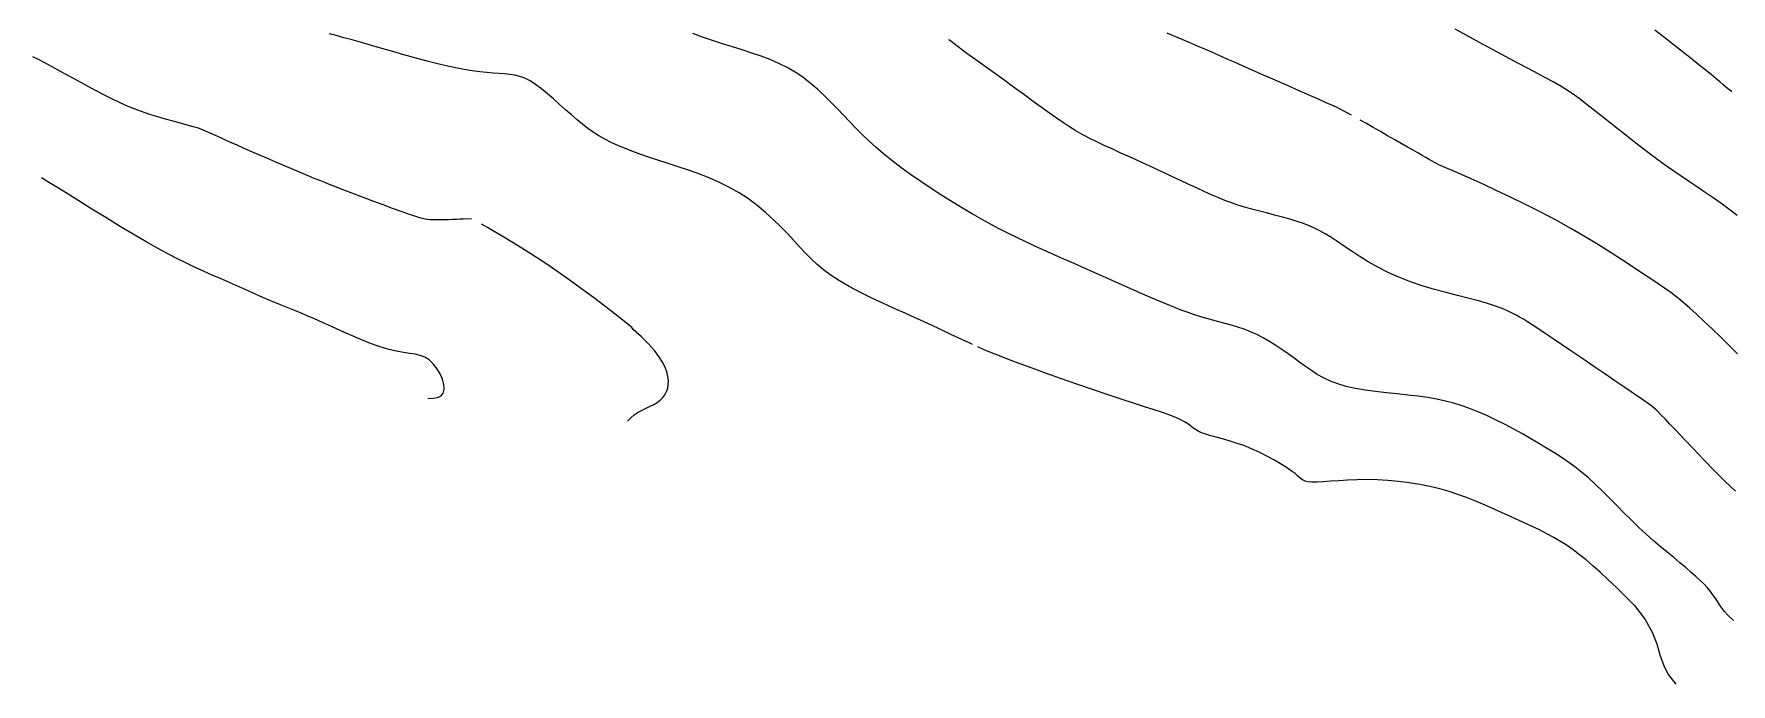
# Model space of a CAD drawing. Header units: millimetres. Extents: x 2235526 to 2245569, y 371981 to 382303.
# Drawn here: x 2243223.4 to 2243578, y 380602.7 to 380738.5 of the extents above; entities that cross this region are included whole.
import ezdxf

# ---------------------------------------------------------------- set-up
doc = ezdxf.new("R2010")
doc.units = ezdxf.units.MM
doc.linetypes.add('CONTI', pattern=[0])
for name, color, linetype, transparency in [('159', 10, 'CONTI', 0.7), ('161', 10, 'CONTI', 0.7), ('163', 10, 'CONTI', 0.7), ('165', 10, 'CONTI', 0.7), ('167', 10, 'CONTI', 0.7), ('169', 10, 'CONTI', 0.7), ('171', 10, 'CONTI', 0.7), ('173', 10, 'CONTI', 0.7)]:
    doc.layers.add(name, color=color, linetype=linetype, transparency=transparency)

msp = doc.modelspace()

# ---------------------------------------------------------------- linework, layer by layer
at = {"layer": '159', "elevation": 159}
msp.add_lwpolyline([(2243305.73, 380662.35), (2243306.83, 380662.38), (2243307.76, 380662.55), (2243308.48, 380662.9), (2243308.95, 380663.45), (2243309.16, 380664.26), (2243309.08, 380665.26), (2243308.78, 380666.36), (2243308.27, 380667.5), (2243307.61, 380668.6), (2243306.84, 380669.59), (2243305.98, 380670.4), (2243305.08, 380670.96), (2243304.11, 380671.34), (2243303.06, 380671.58), (2243301.91, 380671.76), (2243300.62, 380671.94), (2243299.17, 380672.19), (2243297.54, 380672.58), (2243295.73, 380673.14), (2243293.77, 380673.85), (2243291.72, 380674.68), (2243289.63, 380675.57), (2243287.57, 380676.49), (2243285.58, 380677.39), (2243283.73, 380678.22), (2243282.06, 380678.96), (2243280.53, 380679.61), (2243279.1, 380680.21), (2243277.71, 380680.78), (2243276.33, 380681.35), (2243274.91, 380681.93), (2243273.39, 380682.56), (2243271.75, 380683.26), (2243270, 380684.01), (2243268.17, 380684.81), (2243266.29, 380685.63), (2243264.39, 380686.47), (2243262.51, 380687.31), (2243260.66, 380688.13), (2243258.87, 380688.93), (2243257.11, 380689.73), (2243255.31, 380690.58), (2243253.44, 380691.5), (2243251.43, 380692.53), (2243249.25, 380693.71), (2243246.84, 380695.08), (2243244.17, 380696.64), (2243241.33, 380698.35), (2243238.43, 380700.14), (2243235.55, 380701.91), (2243232.82, 380703.61), (2243230.34, 380705.16), (2243228.2, 380706.49), (2243226.36, 380707.61), (2243224.97, 380708.43)], dxfattribs=at)
at = {"layer": '161', "elevation": 161}
for points in [[(2243314.83, 380699.9), (2243313.11, 380699.81), (2243312.46, 380699.78), (2243311.7, 380699.74), (2243310.87, 380699.71), (2243310.01, 380699.69), (2243309.14, 380699.67), (2243308.3, 380699.65), (2243307.54, 380699.64), (2243306.86, 380699.64), (2243306.23, 380699.67), (2243305.58, 380699.75), (2243304.87, 380699.88), (2243304.02, 380700.1), (2243302.98, 380700.41), (2243301.69, 380700.84), (2243300.12, 380701.4), (2243298.33, 380702.05), (2243296.4, 380702.77), (2243294.41, 380703.51), (2243292.44, 380704.26), (2243290.59, 380704.97), (2243288.92, 380705.6), (2243287.5, 380706.14), (2243286.28, 380706.61), (2243285.2, 380707.03), (2243284.17, 380707.44), (2243283.13, 380707.86), (2243282, 380708.32), (2243280.72, 380708.85), (2243279.22, 380709.48), (2243277.56, 380710.19), (2243275.78, 380710.95), (2243273.94, 380711.74), (2243272.09, 380712.53), (2243270.3, 380713.3), (2243268.62, 380714.03), (2243267.09, 380714.7), (2243265.73, 380715.3), (2243264.52, 380715.83), (2243263.47, 380716.3), (2243262.58, 380716.71), (2243261.83, 380717.06), (2243261.23, 380717.36), (2243257.77, 380718.78), (2243256.71, 380719.09), (2243255.44, 380719.44), (2243254.01, 380719.83), (2243252.48, 380720.26), (2243250.91, 380720.7), (2243249.34, 380721.16), (2243247.84, 380721.62), (2243246.43, 380722.08), (2243245.1, 380722.55), (2243243.8, 380723.05), (2243242.49, 380723.6), (2243241.14, 380724.22), (2243239.7, 380724.91), (2243238.14, 380725.71), (2243236.42, 380726.62), (2243234.58, 380727.61), (2243232.7, 380728.64), (2243230.81, 380729.68), (2243228.98, 380730.68), (2243227.26, 380731.62), (2243225.71, 380732.45), (2243224.37, 380733.14), (2243223.19, 380733.73)], [(2243348.6, 380676.78), (2243348.36, 380677.15), (2243346.78, 380678.42), (2243344.87, 380679.93), (2243342.71, 380681.62), (2243340.34, 380683.42), (2243337.84, 380685.28), (2243335.27, 380687.15), (2243332.68, 380688.97), (2243330.13, 380690.69), (2243327.67, 380692.29), (2243325.34, 380693.76), (2243323.19, 380695.08), (2243321.24, 380696.25), (2243319.55, 380697.24), (2243318.15, 380698.06), (2243316.9, 380698.77)]]:
    msp.add_lwpolyline(points, dxfattribs=at)
at = {"layer": '161'}
msp.add_lwpolyline([(2243347.45, 380657.58), (2243348.11, 380658.31), (2243348.85, 380658.93), (2243349.64, 380659.45), (2243350.48, 380659.9), (2243351.32, 380660.31), (2243352.15, 380660.7), (2243352.93, 380661.09), (2243353.65, 380661.52), (2243354.28, 380661.99), (2243354.82, 380662.53), (2243355.26, 380663.12), (2243355.6, 380663.77), (2243355.83, 380664.47), (2243355.96, 380665.23), (2243355.98, 380666.05), (2243355.87, 380666.93), (2243355.65, 380667.87), (2243355.28, 380668.87), (2243354.75, 380669.95), (2243354.01, 380671.12), (2243353.06, 380672.37), (2243351.85, 380673.73), (2243350.38, 380675.19), (2243348.6, 380676.78)], dxfattribs=at)
at = {"layer": '163', "elevation": 163}
for points in [[(2243419.53, 380673.6), (2243418.51, 380674.07), (2243417.53, 380674.53), (2243416.35, 380675.09), (2243415.15, 380675.66), (2243413.89, 380676.25), (2243412.54, 380676.89), (2243411.05, 380677.58), (2243409.39, 380678.35), (2243407.52, 380679.19), (2243405.41, 380680.13), (2243403.13, 380681.16), (2243400.75, 380682.25), (2243398.34, 380683.39), (2243395.99, 380684.55), (2243393.76, 380685.73), (2243391.73, 380686.9), (2243389.96, 380688.06), (2243388.41, 380689.21), (2243387.03, 380690.36), (2243385.77, 380691.54), (2243384.58, 380692.75), (2243383.39, 380694.02), (2243382.15, 380695.36), (2243380.83, 380696.78), (2243379.41, 380698.25), (2243377.89, 380699.74), (2243376.27, 380701.22), (2243374.54, 380702.67), (2243372.72, 380704.04), (2243370.79, 380705.31), (2243368.76, 380706.45), (2243366.65, 380707.48), (2243364.49, 380708.41), (2243362.32, 380709.24), (2243360.15, 380710.01), (2243358.01, 380710.72), (2243355.94, 380711.4), (2243353.95, 380712.05), (2243352.05, 380712.68), (2243350.24, 380713.3), (2243348.54, 380713.92), (2243346.92, 380714.54), (2243345.41, 380715.17), (2243344, 380715.83), (2243342.69, 380716.5), (2243341.46, 380717.21), (2243340.29, 380717.96), (2243339.15, 380718.76), (2243338.02, 380719.63), (2243336.89, 380720.56), (2243335.72, 380721.57), (2243334.5, 380722.65), (2243333.25, 380723.79), (2243331.98, 380724.92), (2243330.71, 380726.02), (2243329.45, 380727.05), (2243328.24, 380727.95), (2243327.07, 380728.69), (2243325.97, 380729.25), (2243324.92, 380729.63), (2243323.88, 380729.89), (2243322.84, 380730.05), (2243321.76, 380730.15), (2243320.62, 380730.22), (2243319.38, 380730.3), (2243318.04, 380730.42), (2243316.58, 380730.59), (2243315, 380730.82), (2243313.3, 380731.1), (2243311.47, 380731.44), (2243309.53, 380731.85), (2243307.47, 380732.33), (2243305.28, 380732.89), (2243303.02, 380733.5), (2243300.71, 380734.15), (2243298.4, 380734.81), (2243296.13, 380735.47), (2243293.93, 380736.11), (2243291.86, 380736.7), (2243289.94, 380737.24), (2243288.17, 380737.72), (2243286.55, 380738.15), (2243285.07, 380738.53)], [(2243554.56, 380622.34), (2243554, 380622.88), (2243552.28, 380624.51), (2243550.64, 380626.03), (2243549.12, 380627.39), (2243547.7, 380628.61), (2243546.35, 380629.7), (2243545.03, 380630.68), (2243543.72, 380631.59), (2243542.38, 380632.45), (2243540.98, 380633.27), (2243539.5, 380634.07), (2243537.94, 380634.87), (2243536.32, 380635.66), (2243534.65, 380636.44), (2243532.95, 380637.21), (2243531.25, 380637.98), (2243529.54, 380638.74), (2243527.85, 380639.5), (2243526.16, 380640.24), (2243524.46, 380640.96), (2243522.72, 380641.66), (2243520.93, 380642.31), (2243519.07, 380642.92), (2243517.12, 380643.47), (2243515.07, 380643.95), (2243512.94, 380644.37), (2243510.75, 380644.72), (2243508.53, 380645), (2243506.31, 380645.21), (2243504.11, 380645.34), (2243501.95, 380645.39), (2243499.87, 380645.36), (2243497.88, 380645.28), (2243496.03, 380645.16), (2243494.33, 380645.04), (2243492.81, 380644.93), (2243491.5, 380644.86), (2243490.43, 380644.86), (2243489.61, 380644.93), (2243488.98, 380645.09), (2243488.47, 380645.35), (2243488, 380645.69), (2243487.5, 380646.12), (2243486.9, 380646.64), (2243486.12, 380647.25), (2243485.11, 380647.95), (2243483.89, 380648.71), (2243482.5, 380649.51), (2243481, 380650.31), (2243479.41, 380651.09), (2243477.8, 380651.82), (2243476.19, 380652.48), (2243474.63, 380653.03), (2243473.15, 380653.5), (2243471.75, 380653.89), (2243470.45, 380654.24), (2243469.28, 380654.56), (2243468.26, 380654.86), (2243467.38, 380655.17), (2243466.68, 380655.5), (2243466.09, 380655.86), (2243465.57, 380656.23), (2243465.05, 380656.63), (2243464.49, 380657.04), (2243463.83, 380657.47), (2243463.01, 380657.91), (2243461.98, 380658.37), (2243460.72, 380658.85), (2243459.23, 380659.38), (2243457.48, 380659.96), (2243455.46, 380660.61), (2243453.15, 380661.36), (2243450.56, 380662.21), (2243447.67, 380663.17), (2243444.56, 380664.22), (2243441.34, 380665.33), (2243438.11, 380666.46), (2243434.94, 380667.57), (2243431.95, 380668.65), (2243429.23, 380669.65), (2243427.05, 380670.48), (2243425.14, 380671.22), (2243423.46, 380671.9), (2243421.97, 380672.53), (2243420.63, 380673.11)]]:
    msp.add_lwpolyline(points, dxfattribs=at)
at = {"layer": '163'}
msp.add_lwpolyline([(2243554.56, 380622.34), (2243557.83, 380619.1), (2243560.06, 380616.16), (2243561.51, 380613.49), (2243562.45, 380611.05), (2243563.14, 380608.79), (2243563.86, 380606.67), (2243564.86, 380604.64), (2243566.42, 380602.67)], dxfattribs=at)
at = {"layer": '165', "elevation": 165}
msp.add_lwpolyline([(2243578.47, 380615.96), (2243577.42, 380616.97), (2243576.61, 380617.86), (2243575.99, 380618.65), (2243575.49, 380619.37), (2243575.06, 380620.04), (2243574.65, 380620.69), (2243574.21, 380621.34), (2243573.68, 380622.03), (2243573.06, 380622.75), (2243572.34, 380623.51), (2243571.53, 380624.31), (2243570.62, 380625.16), (2243569.61, 380626.06), (2243568.51, 380627.01), (2243567.3, 380628.02), (2243566.01, 380629.08), (2243564.64, 380630.21), (2243563.21, 380631.4), (2243561.74, 380632.66), (2243560.23, 380633.99), (2243558.71, 380635.4), (2243557.18, 380636.88), (2243555.65, 380638.4), (2243554.12, 380639.95), (2243552.61, 380641.49), (2243551.11, 380642.99), (2243549.63, 380644.42), (2243548.18, 380645.75), (2243546.75, 380646.97), (2243545.33, 380648.08), (2243543.91, 380649.12), (2243542.47, 380650.1), (2243540.99, 380651.05), (2243539.46, 380651.99), (2243537.86, 380652.94), (2243536.17, 380653.92), (2243534.41, 380654.92), (2243532.61, 380655.91), (2243530.77, 380656.89), (2243528.93, 380657.82), (2243527.1, 380658.7), (2243525.3, 380659.49), (2243523.54, 380660.19), (2243521.81, 380660.8), (2243520.07, 380661.33), (2243518.3, 380661.78), (2243516.49, 380662.18), (2243514.58, 380662.51), (2243512.58, 380662.81), (2243510.45, 380663.06), (2243508.23, 380663.3), (2243505.98, 380663.54), (2243503.74, 380663.8), (2243501.56, 380664.1), (2243499.48, 380664.45), (2243497.57, 380664.87), (2243495.84, 380665.38), (2243494.28, 380665.98), (2243492.86, 380666.65), (2243491.55, 380667.38), (2243490.31, 380668.17), (2243489.1, 380669), (2243487.9, 380669.87), (2243486.68, 380670.76), (2243485.43, 380671.66), (2243484.16, 380672.55), (2243482.87, 380673.42), (2243481.56, 380674.24), (2243480.25, 380675), (2243478.92, 380675.69), (2243477.58, 380676.28), (2243476.25, 380676.8), (2243474.92, 380677.25), (2243473.59, 380677.65), (2243472.28, 380678.02), (2243470.98, 380678.36), (2243469.7, 380678.7), (2243468.45, 380679.06), (2243467.19, 380679.43), (2243465.89, 380679.84), (2243464.55, 380680.3), (2243463.11, 380680.82), (2243461.57, 380681.41), (2243459.88, 380682.09), (2243458.03, 380682.87), (2243456.05, 380683.72), (2243453.96, 380684.64), (2243451.79, 380685.6), (2243449.57, 380686.6), (2243447.33, 380687.6), (2243445.09, 380688.6), (2243442.89, 380689.57), (2243440.74, 380690.52), (2243438.62, 380691.45), (2243436.55, 380692.37), (2243434.53, 380693.28), (2243432.56, 380694.18), (2243430.64, 380695.07), (2243428.76, 380695.96), (2243426.92, 380696.86), (2243425.09, 380697.8), (2243423.25, 380698.77), (2243421.36, 380699.81), (2243419.42, 380700.91), (2243417.4, 380702.1), (2243415.28, 380703.39), (2243413.1, 380704.76), (2243410.9, 380706.19), (2243408.71, 380707.66), (2243406.58, 380709.14), (2243404.54, 380710.62), (2243402.64, 380712.06), (2243400.91, 380713.47), (2243399.33, 380714.83), (2243397.86, 380716.17), (2243396.49, 380717.5), (2243395.17, 380718.82), (2243393.88, 380720.15), (2243392.59, 380721.5), (2243391.28, 380722.88), (2243389.93, 380724.26), (2243388.54, 380725.63), (2243387.1, 380726.97), (2243385.61, 380728.24), (2243384.07, 380729.44), (2243382.45, 380730.53), (2243380.77, 380731.5), (2243379.02, 380732.36), (2243377.21, 380733.13), (2243375.33, 380733.85), (2243373.4, 380734.51), (2243371.42, 380735.15), (2243369.38, 380735.79), (2243367.3, 380736.45), (2243365.21, 380737.13), (2243363.13, 380737.83), (2243361.09, 380738.58)], dxfattribs=at)
at = {"layer": '167', "elevation": 167}
msp.add_lwpolyline([(2243578.89, 380642.94), (2243576.7, 380645.07), (2243574.45, 380647.32), (2243572.24, 380649.59), (2243570.13, 380651.79), (2243568.21, 380653.81), (2243566.56, 380655.56), (2243565.23, 380656.96), (2243564.2, 380658.05), (2243563.41, 380658.88), (2243562.8, 380659.5), (2243562.32, 380659.96), (2243561.92, 380660.32), (2243561.54, 380660.64), (2243561.14, 380660.95), (2243560.66, 380661.3), (2243560.06, 380661.72), (2243559.3, 380662.25), (2243558.32, 380662.92), (2243557.09, 380663.75), (2243555.56, 380664.79), (2243553.7, 380666.05), (2243551.59, 380667.48), (2243549.32, 380669.02), (2243547, 380670.6), (2243544.7, 380672.16), (2243542.54, 380673.62), (2243540.6, 380674.93), (2243538.96, 380676.04), (2243537.59, 380676.96), (2243536.44, 380677.72), (2243535.46, 380678.35), (2243534.6, 380678.88), (2243533.82, 380679.34), (2243533.06, 380679.76), (2243532.28, 380680.17), (2243531.43, 380680.58), (2243530.49, 380680.99), (2243529.4, 380681.41), (2243528.15, 380681.84), (2243526.69, 380682.3), (2243524.98, 380682.78), (2243523.01, 380683.29), (2243520.81, 380683.85), (2243518.46, 380684.46), (2243516, 380685.14), (2243513.49, 380685.88), (2243511.01, 380686.72), (2243508.6, 380687.65), (2243506.32, 380688.68), (2243504.18, 380689.78), (2243502.18, 380690.91), (2243500.32, 380692.06), (2243498.61, 380693.17), (2243497.04, 380694.22), (2243495.62, 380695.18), (2243494.35, 380696.01), (2243493.18, 380696.73), (2243492.07, 380697.36), (2243490.97, 380697.92), (2243489.84, 380698.42), (2243488.64, 380698.89), (2243487.32, 380699.34), (2243485.85, 380699.78), (2243484.26, 380700.23), (2243482.59, 380700.67), (2243480.9, 380701.12), (2243479.23, 380701.55), (2243477.61, 380701.98), (2243476.11, 380702.41), (2243474.75, 380702.83), (2243473.47, 380703.26), (2243472.23, 380703.72), (2243470.95, 380704.24), (2243469.58, 380704.83), (2243468.05, 380705.52), (2243466.3, 380706.32), (2243464.28, 380707.26), (2243462.06, 380708.29), (2243459.7, 380709.39), (2243457.3, 380710.51), (2243454.91, 380711.61), (2243452.63, 380712.67), (2243450.53, 380713.62), (2243448.66, 380714.47), (2243446.99, 380715.22), (2243445.46, 380715.93), (2243444, 380716.64), (2243442.58, 380717.4), (2243441.12, 380718.24), (2243439.56, 380719.2), (2243437.87, 380720.33), (2243436.06, 380721.6), (2243434.15, 380722.98), (2243432.17, 380724.42), (2243430.15, 380725.91), (2243428.11, 380727.41), (2243426.09, 380728.89), (2243424.1, 380730.31), (2243422.15, 380731.7), (2243420.23, 380733.06), (2243418.35, 380734.42), (2243416.51, 380735.79), (2243414.7, 380737.18), (2243414.58, 380737.28)], dxfattribs=at)
at = {"layer": '169', "elevation": 169}
for points in [[(2243498.66, 380721.53), (2243497.82, 380721.99), (2243497.07, 380722.4), (2243496.33, 380722.77), (2243495.53, 380723.17), (2243494.58, 380723.61), (2243493.41, 380724.13), (2243491.94, 380724.79), (2243489.99, 380725.65), (2243487.74, 380726.64), (2243485.29, 380727.72), (2243482.77, 380728.82), (2243480.29, 380729.91), (2243477.97, 380730.93), (2243475.94, 380731.83), (2243474.27, 380732.57), (2243472.89, 380733.19), (2243471.68, 380733.72), (2243470.56, 380734.22), (2243469.39, 380734.73), (2243468.08, 380735.3), (2243466.52, 380735.97), (2243464.63, 380736.76), (2243462.47, 380737.68), (2243460.15, 380738.67)], [(2243579.36, 380671.7), (2243577.61, 380673.43), (2243575.84, 380675.16), (2243574.1, 380676.84), (2243572.4, 380678.45), (2243570.79, 380679.94), (2243569.29, 380681.28), (2243567.92, 380682.45), (2243566.64, 380683.49), (2243565.39, 380684.45), (2243564.11, 380685.38), (2243562.74, 380686.32), (2243561.22, 380687.34), (2243559.51, 380688.48), (2243557.54, 380689.78), (2243555.33, 380691.22), (2243552.91, 380692.78), (2243550.28, 380694.42), (2243547.49, 380696.12), (2243544.54, 380697.84), (2243541.45, 380699.56), (2243538.27, 380701.24), (2243535.07, 380702.86), (2243531.93, 380704.4), (2243528.93, 380705.81), (2243526.17, 380707.09), (2243523.72, 380708.2), (2243521.67, 380709.11), (2243516.94, 380711.15), (2243515.42, 380712), (2243514.89, 380712.3), (2243514.24, 380712.68), (2243513.47, 380713.12), (2243512.58, 380713.63), (2243511.56, 380714.21), (2243510.4, 380714.87), (2243509.1, 380715.61), (2243507.72, 380716.4), (2243506.24, 380717.24), (2243504.73, 380718.1), (2243503.23, 380718.95), (2243501.8, 380719.76), (2243500.47, 380720.51)]]:
    msp.add_lwpolyline(points, dxfattribs=at)
at = {"layer": '171', "elevation": 171}
msp.add_lwpolyline([(2243579.28, 380700.58), (2243577.56, 380701.9), (2243575.88, 380703.13), (2243574.23, 380704.28), (2243572.6, 380705.4), (2243570.96, 380706.51), (2243569.29, 380707.63), (2243567.59, 380708.78), (2243565.85, 380709.98), (2243564.04, 380711.25), (2243562.15, 380712.62), (2243560.18, 380714.08), (2243558.12, 380715.67), (2243556, 380717.33), (2243553.87, 380719.02), (2243551.79, 380720.68), (2243549.79, 380722.26), (2243547.92, 380723.72), (2243546.24, 380724.99), (2243544.76, 380726.06), (2243543.42, 380726.95), (2243542.13, 380727.75), (2243540.81, 380728.5), (2243539.37, 380729.28), (2243537.71, 380730.15), (2243535.76, 380731.18), (2243533.46, 380732.41), (2243530.89, 380733.79), (2243528.18, 380735.25), (2243525.43, 380736.74), (2243522.78, 380738.18), (2243520.34, 380739.51)], dxfattribs=at)
at = {"layer": '173', "elevation": 173}
msp.add_lwpolyline([(2243578.15, 380726.42), (2243577.7, 380726.77), (2243577.27, 380727.11), (2243576.82, 380727.48), (2243576.29, 380727.93), (2243575.65, 380728.48), (2243574.83, 380729.16), (2243573.81, 380730.01), (2243572.52, 380731.06), (2243570.93, 380732.34), (2243569.01, 380733.87), (2243566.83, 380735.58), (2243564.48, 380737.41), (2243562.05, 380739.28)], dxfattribs=at)

doc.saveas('drawing.dxf')
